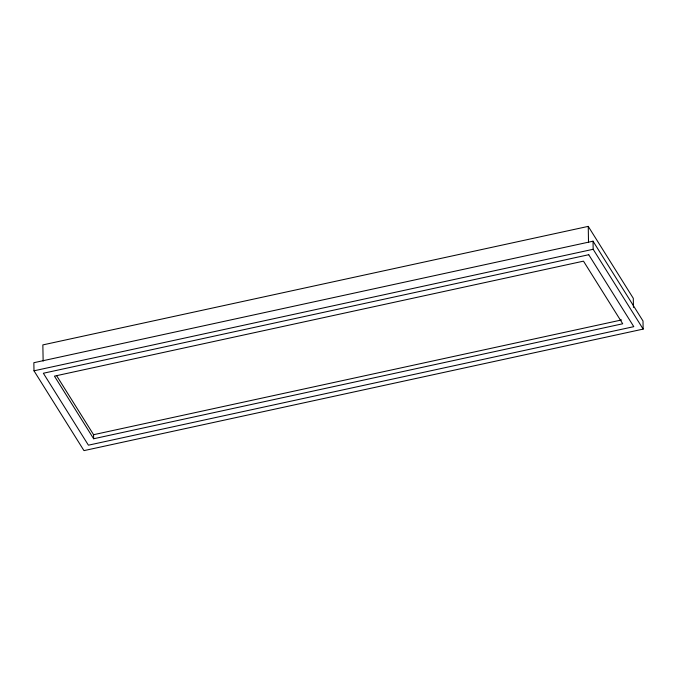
<?xml version="1.0" encoding="UTF-8"?>
<svg xmlns="http://www.w3.org/2000/svg" width="677" height="677" viewBox="0 0 677 677"><rect width="100%" height="100%" fill="white"/><g stroke="black" fill="none" stroke-linecap="round" stroke-linejoin="round"><path stroke-width="1.02" d="M633.452 307.434L633.3 298.32L588.245 226.38L42.854 344.906L43.142 361.095M593.027 241.19L33.85 362.711L33.994 370.81L83.973 450.62L643.15 329.098L643.006 321L593.027 241.19L593.162 249.288L643.15 329.098M33.994 370.81L593.162 249.288M56.606 375.659L93.578 434.702L621.604 319.95M93.646 438.755L622.713 323.775L583.489 261.153L54.431 376.133L93.646 438.755L93.578 434.702M588.245 226.38L588.525 242.578M588.736 254.721L43.353 373.247L88.408 445.187L633.79 326.661L588.736 254.721"/></g></svg>
